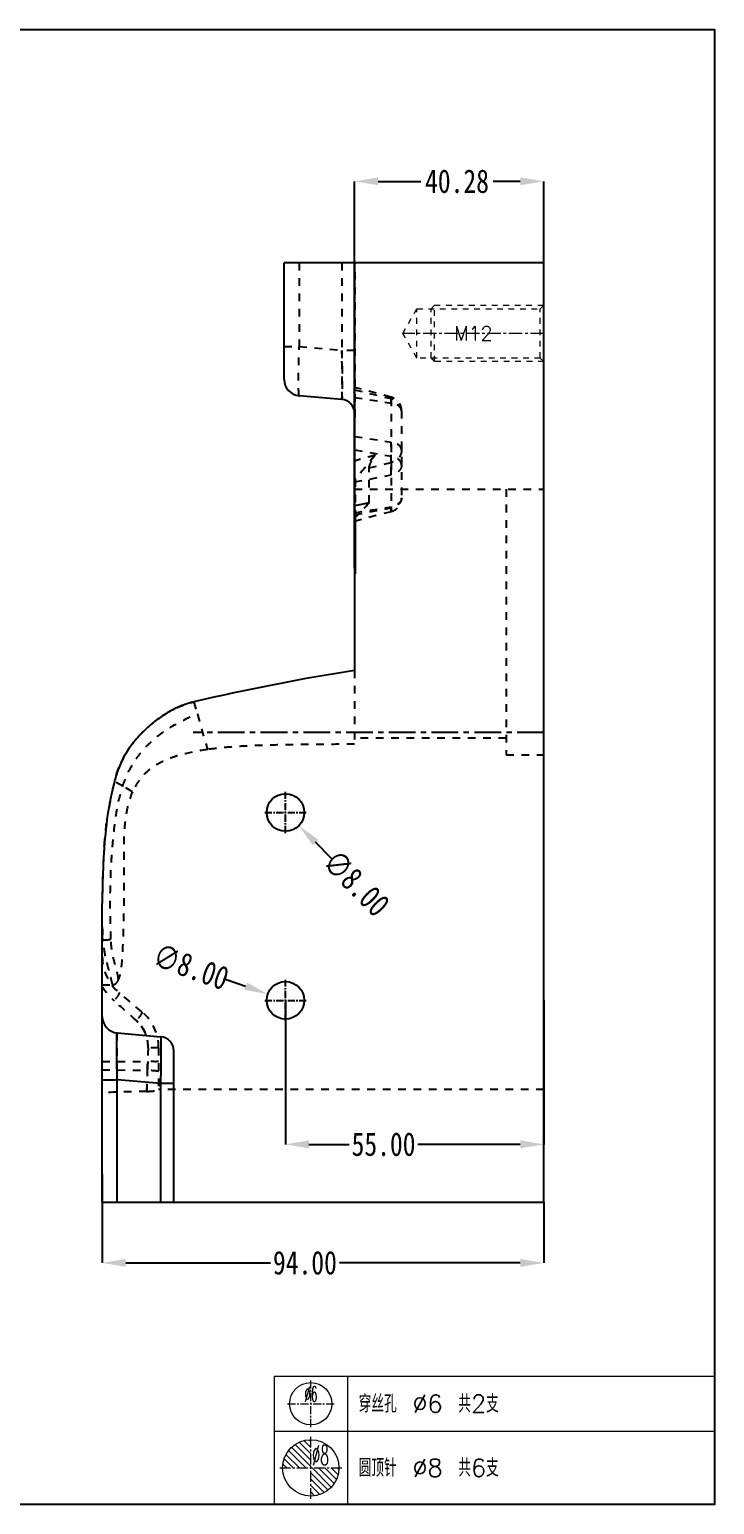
# Model space of a CAD drawing. Header units: millimetres. Extents: x 4 to 4769, y -754 to 1427.
# Drawn here: x 1572.9 to 1718.7, y 67.6 to 381.6 of the extents above; entities that cross this region are included whole.
import ezdxf
from ezdxf.enums import TextEntityAlignment as Align

# ---------------------------------------------------------------- set-up
doc = ezdxf.new("R2010")
doc.units = ezdxf.units.MM
doc.header["$LTSCALE"] = 16.335
doc.header["$PDMODE"] = 3
doc.header["$PDSIZE"] = 0.3125
doc.linetypes.add('CENTER', pattern=[0.6, 0.375, -0.075, 0.075, -0.075])
doc.linetypes.add('HIDDEN', pattern=[0.2, 0.1, -0.1])
doc.layers.get('0').update_dxf_attribs({"linetype": 'CONTINUOUS'})
doc.layers.get('Defpoints').update_dxf_attribs({"linetype": 'CONTINUOUS'})
doc.layers.add('DEFAULT_2', color=8, linetype='HIDDEN')
for name, color, linetype, lineweight in [('epin', 13, 'CONTINUOUS', 9), ('insert', 85, 'CONTINUOUS', 20), ('screw', 33, 'CONTINUOUS', 13)]:
    doc.layers.add(name, color=color, linetype=linetype, lineweight=lineweight)
doc.styles.get("Standard").update_dxf_attribs({"font": 'txt', "width": 0.8})
doc.styles.add('TXT', font='txt.shx', dxfattribs={"bigfont": 'gbcbig.shx'})
doc.styles.add('TXT05', font='txt.shx', dxfattribs={"width": 0.5, "bigfont": 'gbcbig.shx'})
doc.dimstyles.get("Standard").update_dxf_attribs({"dimtxt": 0.15625, "dimasz": 0.1875, "dimexe": 0.125, "dimexo": 0.0625, "dimtad": 0, "dimtih": 1, "dimtoh": 1, "dimdsep": 46, "dimtxsty": 'Standard', "dimcen": 0.09, "dimadec": 0, "dimazin": 0, "dimtp": 0.01, "dimtm": 0.01, "dimtfac": 1, "dimtofl": 0, "dimtmove": 0, "dimatfit": 3, "dimfxl": 0, "dimtolj": 1, "dimarcsym": 0})

# ---------------------------------------------------------------- blocks, each defined once
blk = doc.blocks.new('*D96')
at = {"color": 4, "lineweight": -2, "transparency": 16777216}
for p, q in [((1627.35, 174.89), (1627.35, 144.23)), ((1682.35, 174.89), (1682.35, 144.23)), ((1632.35, 144.23), (1640.89, 144.23)), ((1677.35, 144.23), (1655.56, 144.23))]:
    blk.add_line(p, q, dxfattribs=at)
at = {"color": 4, "transparency": 16777216}
for points in [[(1632.35, 145.06), (1632.35, 143.39), (1627.35, 144.23)], [(1677.35, 145.06), (1677.35, 143.39), (1682.35, 144.23)]]:
    blk.add_solid(points, dxfattribs=at)
at = {"layer": 'Defpoints', "color": 0, "transparency": 16777216}
for p in [(1627.35, 174.89), (1682.35, 174.89), (1682.35, 144.23)]:
    blk.add_point(p, dxfattribs=at)
at = {"color": 6, "transparency": 16777216, "insert": (1648.23, 144.23), "char_height": 5, "attachment_point": 5}
blk.add_mtext('\\A1;55.00', dxfattribs=at)
blk = doc.blocks.new('*D103')
at = {"color": 4, "lineweight": -2, "transparency": 16777216}
for p, q in [((1642.07, 266.89), (1642.07, 349.25)), ((1647.07, 349.25), (1656.2, 349.25)), ((1677.35, 349.25), (1671.54, 349.25)), ((1682.35, 290.24), (1682.35, 349.25))]:
    blk.add_line(p, q, dxfattribs=at)
at = {"color": 4, "transparency": 16777216}
for points in [[(1647.07, 350.08), (1647.07, 348.42), (1642.07, 349.25)], [(1677.35, 350.08), (1677.35, 348.42), (1682.35, 349.25)]]:
    blk.add_solid(points, dxfattribs=at)
at = {"layer": 'Defpoints', "color": 0, "transparency": 16777216}
for p in [(1682.35, 349.25), (1682.35, 290.24), (1642.07, 266.89)]:
    blk.add_point(p, dxfattribs=at)
at = {"color": 6, "transparency": 16777216, "insert": (1663.87, 349.25), "char_height": 5, "attachment_point": 5}
blk.add_mtext('\\A1;40.28', dxfattribs=at)
blk = doc.blocks.new('*D104')
at = {"color": 4, "lineweight": -2, "transparency": 16777216}
for p, q in [((1588.35, 137.87), (1588.35, 118.99)), ((1682.35, 131.89), (1682.35, 118.99)), ((1593.35, 118.99), (1624.15, 118.99)), ((1677.35, 118.99), (1638.82, 118.99))]:
    blk.add_line(p, q, dxfattribs=at)
at = {"color": 4, "transparency": 16777216}
for points in [[(1593.35, 119.82), (1593.35, 118.15), (1588.35, 118.99)], [(1677.35, 119.82), (1677.35, 118.15), (1682.35, 118.99)]]:
    blk.add_solid(points, dxfattribs=at)
at = {"layer": 'Defpoints', "color": 0, "transparency": 16777216}
for p in [(1588.35, 137.87), (1682.35, 131.89), (1588.35, 118.99)]:
    blk.add_point(p, dxfattribs=at)
at = {"color": 6, "transparency": 16777216, "insert": (1631.49, 118.99), "char_height": 5, "attachment_point": 5}
blk.add_mtext('\\A1;94.00', dxfattribs=at)
blk = doc.blocks.new('*D105')
at = {"color": 4, "lineweight": -2, "transparency": 16777216}
blk.add_line((1614.15, 179.57), (1618.86, 177.9), dxfattribs=at)
at = {"color": 4, "transparency": 16777216}
blk.add_solid([(1619.14, 178.68), (1618.59, 177.11), (1623.58, 176.22)], dxfattribs=at)
at = {"layer": 'Defpoints', "color": 0, "transparency": 16777216}
for p in [(1623.58, 176.22), (1631.12, 173.55)]:
    blk.add_point(p, dxfattribs=at)
at = {"color": 6, "transparency": 16777216, "insert": (1607.24, 182.02), "char_height": 5, "attachment_point": 5, "rotation": 340.4617}
blk.add_mtext('\\A1;∅8.00', dxfattribs=at)
blk = doc.blocks.new('*D106')
at = {"color": 4, "lineweight": -2, "transparency": 16777216}
blk.add_line((1637.25, 204.99), (1633.72, 208.53), dxfattribs=at)
at = {"color": 4, "transparency": 16777216}
blk.add_solid([(1634.3, 209.12), (1633.13, 207.94), (1630.18, 212.06)], dxfattribs=at)
at = {"layer": 'Defpoints', "color": 0, "transparency": 16777216}
for p in [(1624.52, 217.71), (1630.18, 212.06)]:
    blk.add_point(p, dxfattribs=at)
at = {"color": 6, "transparency": 16777216, "insert": (1642.44, 199.81), "char_height": 5, "attachment_point": 5, "rotation": 315.0425}
blk.add_mtext('\\A1;∅8.00', dxfattribs=at)
blk = doc.blocks.new('csk_6')
at = {"layer": 'insert', "color": 1, "linetype": 'CENTER', "ltscale": 0.186593}
for p, q in [((0, -3.3), (0, 3.3)), ((-3.3, 0), (3.3, 0))]:
    blk.add_line(p, q, dxfattribs=at)
at = {"layer": 'insert'}
blk.add_circle((0, 0), 3, dxfattribs=at)
at = {"layer": 'insert', "color": 6, "style": 'TXT05', "width": 0.5}
blk.add_text('%%c6', height=2.16, dxfattribs=at).set_placement((-0.9, 0.3))
blk = doc.blocks.new('epin_ejp_8')
at = {"layer": 'epin'}
h = blk.add_hatch(dxfattribs=at)
h.set_pattern_fill('_ANSI31', color=123, scale=0.2, angle=90, style=0)
h.set_pattern_definition([(135, (-1217.56114, 35.9661), (-0.4490128, -0.4490128), [])])
h.paths.add_polyline_path([(0, 4, 0.414214), (-4, 0), (0, 0)])
h.paths.add_polyline_path([(4, 0), (0, 0), (0, -4, 0.414214)])
at = {"layer": 'epin', "color": 1, "linetype": 'CENTER', "ltscale": 0.248791}
for p, q in [((0, -4.4), (0, 4.4)), ((-4.4, 0), (4.4, 0))]:
    blk.add_line(p, q, dxfattribs=at)
at = {"layer": 'epin'}
blk.add_circle((0, 0), 4, dxfattribs=at)
at = {"layer": 'epin', "color": 6, "style": 'TXT05', "width": 0.5}
blk.add_text('%%c8', height=2.8, dxfattribs=at).set_placement((0.16, 0.4))

msp = doc.modelspace()

# ---------------------------------------------------------------- linework, layer by layer
at = {"color": 7, "linetype": 'Continuous'}
for p, q in [((1627.067, 307.092), (1627.067, 331.885)), ((1682.347, 331.885), (1627.067, 331.885)), ((1682.347, 131.885), (1682.347, 331.885)), ((1639.328, 302.812), (1630.262, 303.606)), ((1642.067, 299.824), (1642.067, 245.127)), ((1642.167, 277.716), (1642.067, 277.716)), ((1642.117, 277.459), (1642.067, 277.451)), ((1642.167, 277.716), (1642.167, 265.716)), ((1642.167, 266.892), (1642.067, 266.892)), ((1642.167, 265.716), (1642.067, 265.716)), ((1588.347, 131.885), (1588.347, 195.506)), ((1591.542, 167.948), (1600.808, 167.137)), ((1603.547, 131.885), (1603.547, 164.149)), ((1588.347, 157.986), (1591.542, 157.986)), ((1600.808, 157.175), (1591.542, 157.986)), ((1591.542, 131.885), (1591.542, 157.986)), ((1603.547, 157.175), (1600.808, 157.175)), ((1600.808, 131.885), (1600.808, 157.175)), ((1588.347, 131.885), (1682.347, 131.885))]:
    msp.add_line(p, q, dxfattribs=at)
at = {"color": 1, "linetype": 'CENTER', "ltscale": 0.928487}
msp.add_line((1682.347, 231.885), (1607.707, 231.885), dxfattribs=at)
at = {"color": 1, "linetype": 'CENTER', "ltscale": 0.248791}
for p, q in [((1627.347, 210.485), (1627.347, 219.285)), ((1622.947, 214.885), (1631.747, 214.885)), ((1627.347, 170.485), (1627.347, 179.285)), ((1622.947, 174.885), (1631.747, 174.885))]:
    msp.add_line(p, q, dxfattribs=at)
msp.add_lwpolyline([(1259.118, 381.579), (1718.69, 381.579), (1718.69, 67.551), (1259.118, 67.551)], close=True)
at = {"color": 7, "linetype": 'Continuous'}
for centre in [(1627.347, 214.885), (1627.347, 174.885)]:
    msp.add_circle(centre, 4, dxfattribs=at)
for centre, radius, start, end in [((1630.567, 307.092), 3.5, 180, 265), ((1639.067, 299.824), 3, 0, 85), ((1716.707, -226.843), 477.836, 98.98662, 103.16738), ((1591.847, 171.435), 3.5, 180, 265), ((1600.547, 164.149), 3, 0, 85)]:
    msp.add_arc(centre, radius, start, end, dxfattribs=at)
for points, knots in [([(1607.857, 238.43), (1606.986, 238.226), (1605.239, 237.684), (1602.727, 236.471), (1600.296, 234.91), (1597.942, 233.032), (1595.724, 230.782), (1593.687, 228.13), (1592.247, 225.458), (1591.569, 223.663), (1591.342, 222.964)], [0, 0, 0, 0, 0.1140582, 0.2320503, 0.3544316, 0.4815649, 0.6150126, 0.756138, 0.9063698, 1, 1, 1, 1]), ([(1591.342, 222.964), (1591.2, 222.464), (1590.429, 219.615), (1589.317, 214.097), (1588.59, 206.081), (1588.366, 199.8), (1588.347, 196.181), (1588.347, 195.506)], [0, 0, 0, 0, 0.0563337, 0.319616, 0.6080886, 0.9269695, 1, 1, 1, 1]), ([(1591.542, 157.986), (1591.522, 158.635), (1591.487, 159.908), (1591.448, 161.757), (1591.427, 163.219), (1591.418, 164.299), (1591.416, 165.022), (1591.418, 165.677), (1591.424, 166.258), (1591.434, 166.758), (1591.447, 167.172), (1591.464, 167.499), (1591.482, 167.731), (1591.505, 167.871), (1591.521, 167.931), (1591.536, 167.949), (1591.542, 167.948)], [0, 0, 0, 0, 0.1951429, 0.3829128, 0.5560306, 0.6349326, 0.7076733, 0.7735314, 0.8318739, 0.8821339, 0.9238483, 0.9566295, 0.9802248, 0.9944937, 0.9982097, 1, 1, 1, 1]), ([(1600.808, 157.175), (1600.825, 157.823), (1600.855, 159.093), (1600.888, 160.936), (1600.906, 162.394), (1600.914, 163.471), (1600.916, 164.193), (1600.914, 164.847), (1600.909, 165.427), (1600.901, 165.928), (1600.889, 166.345), (1600.876, 166.638), (1600.864, 166.827), (1600.855, 166.935), (1600.845, 167.019), (1600.834, 167.081), (1600.825, 167.117), (1600.814, 167.137), (1600.808, 167.137)], [0, 0, 0, 0, 0.1947794, 0.3820973, 0.5546841, 0.633396, 0.7059999, 0.7718141, 0.8301916, 0.880592, 0.9225385, 0.9556492, 0.9687986, 0.9796323, 0.9881365, 0.9943139, 0.9981965, 1, 1, 1, 1])]:
    msp.add_open_spline(points, degree=3, knots=knots, dxfattribs=at)
at = {"layer": 'DEFAULT_2', "color": 8, "linetype": 'HIDDEN'}
for p, q in [((1630.262, 331.885), (1630.262, 314.066)), ((1639.328, 331.885), (1639.328, 313.273)), ((1642.067, 331.885), (1642.067, 299.824)), ((1642.167, 299.05), (1642.167, 331.885)), ((1627.067, 314.066), (1630.262, 314.066)), ((1630.262, 314.066), (1639.328, 313.273)), ((1642.167, 315.963), (1642.067, 315.963)), ((1642.067, 313.273), (1639.328, 313.273)), ((1642.167, 313.753), (1642.067, 313.753)), ((1642.167, 309.86), (1642.067, 309.86)), ((1649.846, 303.294), (1642.067, 305.378)), ((1642.067, 305.296), (1642.117, 305.284)), ((1642.167, 305.273), (1642.067, 305.296)), ((1642.067, 304.86), (1649.843, 302.992)), ((1642.117, 305.284), (1642.167, 305.273)), ((1642.067, 303.247), (1649.843, 302.052)), ((1649.843, 302.992), (1649.844, 303.294)), ((1649.843, 302.992), (1649.843, 290.727)), ((1649.846, 303.294), (1649.846, 303.294)), ((1642.167, 299.05), (1642.067, 299.071)), ((1652.067, 300.403), (1652.067, 281.813)), ((1652.067, 300.378), (1652.067, 300.393)), ((1642.067, 294.936), (1649.843, 293.74)), ((1642.067, 292.08), (1649.843, 290.727)), ((1652.067, 292.021), (1652.067, 292.08)), ((1645.159, 288.254), (1649.843, 289.401)), ((1649.843, 289.401), (1649.843, 279.75)), ((1642.067, 285.251), (1649.843, 286.744)), ((1642.167, 285.877), (1642.067, 285.861)), ((1642.167, 285.877), (1642.167, 277.716)), ((1645.159, 280.779), (1645.159, 288.254)), ((1642.145, 285.688), (1642.067, 285.592)), ((1642.145, 285.688), (1642.067, 285.592)), ((1642.067, 283.683), (1682.347, 283.683)), ((1674.347, 283.683), (1674.347, 227.183)), ((1645.159, 280.779), (1642.067, 280.159)), ((1645.159, 280.779), (1642.067, 280.159)), ((1644.126, 280.572), (1642.067, 280.159)), ((1643.095, 280.365), (1642.067, 280.159)), ((1642.067, 278.661), (1649.843, 279.986)), ((1642.067, 278.257), (1649.843, 279.75)), ((1643.452, 280.437), (1643.095, 280.365)), ((1644.126, 280.572), (1643.452, 280.437)), ((1644.548, 280.656), (1644.126, 280.572)), ((1644.542, 280.655), (1644.126, 280.572)), ((1645.159, 280.779), (1644.542, 280.655)), ((1645.159, 280.779), (1644.548, 280.656)), ((1649.843, 279.986), (1649.846, 278.924)), ((1649.843, 279.75), (1649.845, 278.924)), ((1652.067, 281.84), (1652.067, 281.828)), ((1649.845, 278.923), (1642.067, 276.839)), ((1642.117, 277.459), (1642.167, 277.468)), ((1649.846, 278.924), (1649.846, 278.924)), ((1642.067, 245.127), (1642.067, 229.426)), ((1607.857, 238.43), (1608.588, 235.836)), ((1608.588, 235.836), (1610.715, 228.282)), ((1674.347, 230.683), (1642.067, 230.683)), ((1674.347, 227.183), (1682.347, 227.183)), ((1592.708, 220.469), (1590.934, 221.458)), ((1591.006, 221.418), (1590.934, 221.458)), ((1592.708, 220.469), (1591.006, 221.418)), ((1594.801, 219.302), (1592.708, 220.469)), ((1588.347, 187.725), (1588.489, 187.725)), ((1588.445, 187.724), (1588.347, 187.725)), ((1588.432, 187.723), (1588.347, 187.725)), ((1588.347, 178.175), (1590.649, 178.175)), ((1596.774, 172.466), (1591.919, 176.54)), ((1600.347, 164.805), (1600.347, 155.795)), ((1588.347, 161.854), (1598.025, 161.854)), ((1588.347, 160.111), (1597.977, 159.963)), ((1597.865, 155.502), (1597.977, 159.963)), ((1682.347, 155.885), (1600.347, 155.885))]:
    msp.add_line(p, q, dxfattribs=at)
for centre, radius, start, end in [((1649.067, 300.386), 3, 359.99251, 74.99837), ((1649.52, 292.059), 2.547, 359.18524, 0.19533), ((2530.027, -433.985), 1142.92, 140.633518, 140.979717), ((2530.015, -433.974), 1142.903, 140.633571, 140.979774), ((2534.265, -437.437), 1148.385, 140.634478, 140.9728), ((2534.082, -437.286), 1148.148, 140.634529, 140.972921), ((1649.067, 281.831), 3, 285.00051, 0.00796), ((1613.188, 217.886), 21.269, 114.97692, 118.11183), ((1615.452, 213.617), 26.084, 127.52257, 137.26598), ((1616.707, 212.037), 28.101, 125.72566, 127.59131), ((1615.512, 213.567), 26.162, 137.2755, 139.02444), ((1611.78, 216.438), 21.449, 148.77363, 150.10811), ((1656.164, 204.619), 67.369, 164.19821, 165.52511), ((1657.426, 204.301), 68.67, 165.53188, 169.11588), ((1658.871, 204.021), 70.141, 169.11408, 171.64284), ((1736.767, 196.778), 148.392, 175.76362, 176.70789), ((1761.107, 195.582), 172.761, 176.77532, 180.02511), ((1901.658, 199.063), 313.43, 181.57404, 182.07366), ((1890.461, 198.706), 302.227, 181.56479, 182.08229), ((1999.805, 202.01), 411.621, 181.60879, 181.98901), ((1588.754, 196.644), 8.928, 267.3855, 267.66448), ((1588.75, 196.521), 8.805, 267.65647, 267.94009), ((1588.49, 189.812), 2.09, 268.42863, 273.52237), ((1588.491, 189.082), 1.362, 267.57325, 275.34215), ((1588.496, 190.514), 2.79, 269.20599, 272.51636), ((1588.518, 190.978), 3.253, 269.48224, 271.76315), ((1598.347, 184.2), 10, 180, 230), ((1590.074, 179.89), 1.809, 288.53294, 341.55431), ((1599.113, 184.16), 12.484, 210.41558, 228.57546), ((932.259, -573.1), 996.543, 48.267082, 48.633141), ((1590.641, 165.018), 7.461, 358.36145, 48.15876), ((1590.658, 165.029), 7.441, 18.64938, 48.19991), ((1590.347, 164.805), 10, 0, 50), ((1590.615, 165.014), 7.487, 358.40467, 18.65951), ((2339.206, 144.837), 741.376, 178.456612, 178.684735), ((2316.155, 145.412), 718.318, 178.452952, 178.688397), ((-138.373, 201.237), 1736.84, 358.491102, 358.638315), ((1628.862, -1148.218), 1304.088, 91.361996, 91.780358)]:
    msp.add_arc(centre, radius, start, end, dxfattribs=at)
for points, knots in [([(1630.262, 303.606), (1630.255, 303.606), (1630.242, 303.627), (1630.231, 303.665), (1630.219, 303.73), (1630.202, 303.864), (1630.184, 304.093), (1630.167, 304.439), (1630.154, 304.877), (1630.144, 305.403), (1630.138, 306.013), (1630.136, 306.699), (1630.139, 307.457), (1630.147, 308.588), (1630.168, 310.118), (1630.208, 312.053), (1630.242, 313.386), (1630.262, 314.066)], [0, 0, 0, 0, 0.0019083, 0.0058414, 0.0120507, 0.0205784, 0.0445957, 0.0777321, 0.1196982, 0.1701173, 0.2284982, 0.2943063, 0.36689, 0.4455622, 0.6180501, 0.8052744, 1, 1, 1, 1]), ([(1639.328, 313.273), (1639.345, 312.591), (1639.375, 311.255), (1639.408, 309.314), (1639.426, 307.779), (1639.434, 306.646), (1639.436, 305.886), (1639.434, 305.199), (1639.429, 304.59), (1639.421, 304.065), (1639.409, 303.629), (1639.395, 303.287), (1639.38, 303.061), (1639.365, 302.93), (1639.354, 302.867), (1639.346, 302.832), (1639.334, 302.812), (1639.328, 302.812)], [0, 0, 0, 0, 0.1951804, 0.3829676, 0.5560955, 0.6350057, 0.7077596, 0.7736375, 0.8320069, 0.8823003, 0.9240512, 0.956867, 0.9804838, 0.9887816, 0.9947396, 0.998396, 1, 1, 1, 1]), ([(1639.328, 302.812), (1639.334, 302.812), (1639.346, 302.832), (1639.354, 302.867), (1639.365, 302.93), (1639.38, 303.061), (1639.395, 303.287), (1639.409, 303.629), (1639.421, 304.064), (1639.429, 304.589), (1639.434, 305.198), (1639.436, 305.886), (1639.434, 306.645), (1639.426, 307.778), (1639.408, 309.314), (1639.375, 311.255), (1639.345, 312.591), (1639.328, 313.273)], [0, 0, 0, 0, 0.0016035, 0.0052583, 0.0112139, 0.019509, 0.0431124, 0.0759119, 0.1176455, 0.1679222, 0.2262819, 0.2921496, 0.3648941, 0.4438003, 0.6169399, 0.8047883, 1, 1, 1, 1]), ([(1649.844, 303.294), (1649.846, 303.294), (1649.842, 303.284), (1649.846, 303.271), (1649.844, 303.243), (1649.845, 303.207), (1649.845, 303.161), (1649.846, 303.079), (1649.846, 302.952), (1649.847, 302.773), (1649.847, 302.56), (1649.844, 302.316), (1649.843, 302.143), (1649.843, 302.052)], [0, 0, 0, 0, 0.0042577, 0.0169442, 0.0380281, 0.0674019, 0.1049481, 0.1505493, 0.2653635, 0.4100557, 0.5824255, 0.7800175, 1, 1, 1, 1]), ([(1649.847, 303.294), (1649.848, 303.293), (1649.845, 303.284), (1649.848, 303.272), (1649.846, 303.247), (1649.846, 303.214), (1649.845, 303.172), (1649.844, 303.097), (1649.843, 303.036), (1649.843, 302.992)], [0, 0, 0, 0, 0.0164165, 0.0642679, 0.143389, 0.2535798, 0.3945953, 0.566174, 1, 1, 1, 1]), ([(1649.843, 302.052), (1649.843, 302.142), (1649.843, 302.315), (1649.844, 302.558), (1649.844, 302.77), (1649.844, 302.949), (1649.845, 303.091), (1649.845, 303.185), (1649.845, 303.241), (1649.845, 303.268), (1649.847, 303.284), (1649.845, 303.292), (1649.846, 303.294)], [0, 0, 0, 0, 0.2187635, 0.4158967, 0.5878932, 0.7322061, 0.8469857, 0.9306202, 0.9603883, 0.9819372, 0.9951413, 1, 1, 1, 1]), ([(1652.067, 300.395), (1652.067, 300.691), (1651.958, 301.292), (1651.478, 302.082), (1650.753, 302.69), (1650.154, 302.918), (1649.843, 302.992)], [0, 0, 0, 0, 0.2413406, 0.4860896, 0.7395071, 1, 1, 1, 1]), ([(1652.067, 300.393), (1652.066, 300.686), (1651.956, 301.284), (1651.479, 302.072), (1650.75, 302.676), (1650.155, 302.917), (1649.843, 302.992)], [0, 0, 0, 0, 0.2391094, 0.4842159, 0.7380049, 1, 1, 1, 1]), ([(1652.067, 300.389), (1652.067, 300.483), (1652.039, 300.677), (1651.913, 300.953), (1651.713, 301.213), (1651.338, 301.542), (1650.709, 301.86), (1650.147, 302.005), (1649.843, 302.052)], [0, 0, 0, 0, 0.0942431, 0.193536, 0.3018184, 0.4208463, 0.6918924, 1, 1, 1, 1]), ([(1652.067, 292.077), (1652.067, 292.17), (1652.038, 292.36), (1651.912, 292.632), (1651.713, 292.889), (1651.339, 293.22), (1650.707, 293.534), (1650.147, 293.693), (1649.843, 293.74)], [0, 0, 0, 0, 0.0929805, 0.1903714, 0.2986467, 0.4183146, 0.6901289, 1, 1, 1, 1]), ([(1649.843, 289.401), (1649.843, 290.03), (1649.846, 290.869), (1649.846, 291.922), (1649.849, 292.552), (1649.848, 293.159), (1649.844, 293.553), (1649.843, 293.74)], [0, 0, 0, 0, 0.4344044, 0.5804167, 0.7279655, 0.8702402, 1, 1, 1, 1]), ([(1652.067, 292.067), (1652.068, 291.767), (1651.962, 291.155), (1651.487, 290.346), (1650.757, 289.723), (1650.156, 289.478), (1649.843, 289.402)], [0, 0, 0, 0, 0.2417027, 0.4875587, 0.7405332, 1, 1, 1, 1]), ([(1646.431, 290.944), (1646.07, 290.835), (1644.621, 290.409), (1643.163, 290.014), (1642.067, 289.725)], [0, 0, 0, 0, 0.2496528, 1, 1, 1, 1]), ([(1646.431, 290.944), (1646.07, 290.835), (1644.621, 290.409), (1643.163, 290.014), (1642.067, 289.725)], [0, 0, 0, 0, 0.2496528, 1, 1, 1, 1]), ([(1645.159, 288.254), (1645.159, 288.328), (1645.183, 288.496), (1645.299, 288.888), (1645.554, 289.455), (1645.954, 290.184), (1646.265, 290.686), (1646.431, 290.944)], [0, 0, 0, 0, 0.0740389, 0.1687328, 0.4088371, 0.6934772, 1, 1, 1, 1]), ([(1645.159, 288.254), (1645.159, 288.328), (1645.183, 288.496), (1645.299, 288.888), (1645.554, 289.455), (1645.954, 290.184), (1646.265, 290.686), (1646.431, 290.944)], [0, 0, 0, 0, 0.074039, 0.1687328, 0.4088372, 0.6934772, 1, 1, 1, 1]), ([(1652.067, 292.022), (1652.062, 291.725), (1651.949, 291.122), (1651.47, 290.328), (1650.746, 289.718), (1650.153, 289.477), (1649.843, 289.402)], [0, 0, 0, 0, 0.2417492, 0.4876565, 0.7406395, 1, 1, 1, 1]), ([(1652.067, 292.021), (1652.063, 291.727), (1651.946, 291.128), (1651.471, 290.335), (1650.744, 289.728), (1650.154, 289.477), (1649.843, 289.401)], [0, 0, 0, 0, 0.2397364, 0.4860963, 0.7394832, 1, 1, 1, 1]), ([(1652.067, 288.834), (1652.068, 289.051), (1651.948, 289.516), (1651.45, 290.087), (1650.724, 290.515), (1650.149, 290.674), (1649.843, 290.727)], [0, 0, 0, 0, 0.2068446, 0.4378649, 0.7041279, 1, 1, 1, 1]), ([(1649.843, 286.744), (1649.843, 287.396), (1649.843, 288.407), (1649.85, 289.735), (1649.844, 290.411), (1649.843, 290.727)], [0, 0, 0, 0, 0.490857, 0.7619027, 1, 1, 1, 1]), ([(1652.067, 288.846), (1652.067, 288.95), (1652.039, 289.164), (1651.914, 289.471), (1651.715, 289.763), (1651.345, 290.134), (1650.715, 290.492), (1650.149, 290.674), (1649.843, 290.727)], [0, 0, 0, 0, 0.1000815, 0.2033056, 0.3151308, 0.4357937, 0.7023821, 1, 1, 1, 1]), ([(1649.843, 286.744), (1649.843, 287.396), (1649.843, 288.407), (1649.85, 289.735), (1649.844, 290.411), (1649.843, 290.727)], [0, 0, 0, 0, 0.490857, 0.7619027, 1, 1, 1, 1]), ([(1652.067, 288.821), (1652.068, 288.583), (1651.947, 288.084), (1651.455, 287.455), (1650.728, 286.982), (1650.149, 286.803), (1649.843, 286.744)], [0, 0, 0, 0, 0.2171875, 0.4523709, 0.7145821, 1, 1, 1, 1]), ([(1652.067, 281.828), (1652.066, 281.724), (1652.038, 281.511), (1651.869, 281.089), (1651.442, 280.61), (1650.717, 280.2), (1650.148, 280.038), (1649.843, 279.986)], [0, 0, 0, 0, 0.1002955, 0.2044437, 0.4347246, 0.7017751, 1, 1, 1, 1]), ([(1652.067, 281.827), (1652.067, 281.612), (1651.944, 281.151), (1651.441, 280.597), (1650.72, 280.179), (1650.147, 280.037), (1649.843, 279.986)], [0, 0, 0, 0, 0.2075251, 0.4372281, 0.7037178, 1, 1, 1, 1]), ([(1652.067, 281.826), (1652.067, 281.585), (1651.95, 281.081), (1651.454, 280.451), (1650.73, 279.974), (1650.148, 279.808), (1649.843, 279.75)], [0, 0, 0, 0, 0.2197179, 0.4543958, 0.7160812, 1, 1, 1, 1]), ([(1649.845, 278.924), (1649.846, 278.924), (1649.844, 278.932), (1649.847, 278.944), (1649.845, 278.967), (1649.846, 278.997), (1649.847, 279.037), (1649.847, 279.106), (1649.848, 279.214), (1649.848, 279.366), (1649.846, 279.548), (1649.844, 279.758), (1649.843, 279.907), (1649.843, 279.986)], [0, 0, 0, 0, 0.0042339, 0.016755, 0.0375467, 0.0665918, 0.1038441, 0.1491453, 0.2631538, 0.4071407, 0.5794789, 0.7779062, 1, 1, 1, 1]), ([(1649.846, 278.924), (1649.847, 278.924), (1649.844, 278.931), (1649.847, 278.938), (1649.846, 278.957), (1649.847, 278.98), (1649.847, 279.011), (1649.848, 279.064), (1649.848, 279.147), (1649.847, 279.265), (1649.846, 279.407), (1649.844, 279.571), (1649.843, 279.688), (1649.843, 279.75)], [0, 0, 0, 0, 0.0041201, 0.0164659, 0.0370622, 0.0658384, 0.1026729, 0.1474437, 0.260309, 0.4034592, 0.575595, 0.7750159, 1, 1, 1, 1]), ([(1592.708, 220.469), (1593.016, 221.391), (1593.723, 223.202), (1595.112, 225.75), (1596.842, 228.04), (1598.821, 230.07), (1601.004, 231.853), (1604.182, 233.937), (1606.789, 235.16), (1608.588, 235.836)], [0, 0, 0, 0, 0.1273924, 0.2542291, 0.3791957, 0.5024768, 0.6250012, 0.7480749, 1, 1, 1, 1]), ([(1600.299, 234.85), (1600.318, 234.864), (1601.117, 235.438), (1602.068, 236.048), (1603.039, 236.578), (1603.166, 236.646)], [0, 0, 0, 0, 0.0206269, 0.8719002, 1, 1, 1, 1]), ([(1604.207, 237.166), (1604.565, 237.333), (1605.75, 237.842), (1606.986, 238.226), (1607.857, 238.43)], [0, 0, 0, 0, 0.3055223, 1, 1, 1, 1]), ([(1593.438, 227.558), (1593.556, 227.754), (1594.254, 228.863), (1595.051, 229.906), (1595.76, 230.722)], [0, 0, 0, 0, 0.1747253, 1, 1, 1, 1]), ([(1642.067, 229.426), (1639.423, 229.398), (1634.142, 229.369), (1627.555, 229.304), (1622.316, 229.18), (1618.426, 229.013), (1614.558, 228.737), (1611.992, 228.459), (1610.715, 228.282)], [0, 0, 0, 0, 0.2526592, 0.5047408, 0.6295229, 0.7534304, 0.8768269, 1, 1, 1, 1]), ([(1591.342, 222.964), (1591.569, 223.663), (1592.107, 225.088), (1592.793, 226.447), (1593.184, 227.128)], [0, 0, 0, 0, 0.4838374, 1, 1, 1, 1]), ([(1610.715, 228.282), (1609.136, 228.063), (1606.773, 227.647), (1603.701, 226.774), (1601.467, 225.901), (1599.36, 224.755), (1597.45, 223.288), (1595.903, 221.437), (1595.129, 220.03), (1594.801, 219.302)], [0, 0, 0, 0, 0.249919, 0.3750111, 0.4999369, 0.6249084, 0.7498194, 0.8748922, 1, 1, 1, 1]), ([(1590.195, 187.918), (1590.102, 190.64), (1589.984, 196.099), (1590.163, 202.929), (1590.564, 208.387), (1590.93, 211.788), (1591.311, 214.496), (1591.776, 217.185), (1592.278, 219.176), (1592.708, 220.469)], [0, 0, 0, 0, 0.2493081, 0.4996851, 0.6249662, 0.7501886, 0.8127311, 0.8752003, 1, 1, 1, 1]), ([(1594.801, 219.302), (1594.255, 218.089), (1593.669, 216.126), (1593.23, 213.411), (1593.023, 211.238), (1592.921, 208.934), (1592.899, 206.479), (1592.92, 203.884), (1592.941, 201.2), (1592.94, 198.482), (1592.92, 195.744), (1592.878, 192.983), (1592.812, 190.198), (1592.737, 187.879), (1592.668, 186.039), (1592.606, 184.674), (1592.514, 183.315), (1592.386, 181.962), (1592.176, 180.619), (1591.933, 179.746), (1591.79, 179.317)], [0, 0, 0, 0, 0.099087, 0.1509498, 0.2047865, 0.2614488, 0.3226327, 0.3875144, 0.4546418, 0.5225165, 0.5898646, 0.6585174, 0.7281023, 0.7972119, 0.8312831, 0.8651853, 0.8989758, 0.9327082, 0.966347, 1, 1, 1, 1]), ([(1588.445, 187.724), (1588.437, 187.951), (1588.411, 188.405), (1588.384, 189.087), (1588.367, 189.77), (1588.353, 190.226), (1588.347, 190.453)], [0, 0, 0, 0, 0.2496433, 0.4995346, 0.7496648, 1, 1, 1, 1]), ([(1588.618, 187.726), (1588.919, 187.744), (1589.348, 187.773), (1589.873, 187.847), (1590.097, 187.892), (1590.195, 187.918)], [0, 0, 0, 0, 0.5695041, 0.808807, 1, 1, 1, 1]), ([(1588.618, 187.726), (1588.919, 187.744), (1589.348, 187.773), (1589.873, 187.847), (1590.097, 187.892), (1590.195, 187.918)], [0, 0, 0, 0, 0.5695037, 0.8088069, 1, 1, 1, 1]), ([(1588.618, 187.726), (1588.919, 187.744), (1589.348, 187.773), (1589.873, 187.847), (1590.097, 187.892), (1590.195, 187.918)], [0, 0, 0, 0, 0.5695039, 0.808807, 1, 1, 1, 1]), ([(1588.618, 187.726), (1588.919, 187.744), (1589.348, 187.773), (1589.873, 187.847), (1590.097, 187.892), (1590.195, 187.918)], [0, 0, 0, 0, 0.5695038, 0.8088069, 1, 1, 1, 1]), ([(1590.649, 178.175), (1590.644, 178.175), (1590.632, 178.192), (1590.61, 178.219), (1590.581, 178.272), (1590.546, 178.343), (1590.507, 178.438), (1590.451, 178.606), (1590.383, 178.874), (1590.295, 179.26), (1590.19, 179.729), (1590.058, 180.272), (1589.899, 180.886), (1589.711, 181.564), (1589.502, 182.305), (1589.283, 183.105), (1589.005, 184.267), (1588.75, 185.813), (1588.652, 187.081), (1588.618, 187.728)], [0, 0, 0, 0, 0.001582, 0.0054155, 0.0114422, 0.0196169, 0.0299344, 0.0424073, 0.0739753, 0.1145159, 0.1636432, 0.2208295, 0.2856225, 0.3576142, 0.4363593, 0.5212279, 0.6111841, 0.801869, 1, 1, 1, 1]), ([(1589.015, 184.304), (1588.907, 184.859), (1588.734, 185.997), (1588.648, 187.145), (1588.618, 187.728)], [0, 0, 0, 0, 0.4922625, 1, 1, 1, 1]), ([(1591.79, 179.317), (1591.792, 179.323), (1591.788, 179.344), (1591.785, 179.385), (1591.775, 179.449), (1591.763, 179.534), (1591.748, 179.64), (1591.724, 179.821), (1591.683, 180.094), (1591.616, 180.472), (1591.526, 180.912), (1591.406, 181.403), (1591.205, 182.151), (1590.889, 183.2), (1590.524, 184.614), (1590.283, 186.216), (1590.215, 187.341), (1590.195, 187.918)], [0, 0, 0, 0, 0.0021767, 0.0069314, 0.0142395, 0.0240453, 0.036284, 0.0508648, 0.0865846, 0.1306645, 0.1823172, 0.2400627, 0.3035086, 0.4471349, 0.6148314, 0.8024835, 1, 1, 1, 1]), ([(1591.919, 176.54), (1591.938, 176.524), (1591.947, 176.474), (1591.937, 176.409), (1591.907, 176.307), (1591.835, 176.152), (1591.711, 175.936), (1591.545, 175.684), (1591.263, 175.294), (1591.024, 174.999), (1590.853, 174.799)], [0, 0, 0, 0, 0.0356247, 0.0624387, 0.0966119, 0.1877634, 0.3079328, 0.45406, 0.621829, 1, 1, 1, 1]), ([(1596.774, 172.466), (1596.796, 172.448), (1596.808, 172.394), (1596.797, 172.322), (1596.766, 172.21), (1596.688, 172.041), (1596.554, 171.806), (1596.373, 171.533), (1596.066, 171.111), (1595.804, 170.792), (1595.618, 170.576)], [0, 0, 0, 0, 0.0365539, 0.0635805, 0.0978816, 0.1889744, 0.3090976, 0.4550156, 0.6224122, 1, 1, 1, 1]), ([(1591.542, 167.948), (1591.536, 167.949), (1591.521, 167.931), (1591.505, 167.871), (1591.482, 167.731), (1591.464, 167.499), (1591.447, 167.172), (1591.434, 166.758), (1591.424, 166.258), (1591.418, 165.678), (1591.416, 165.023), (1591.418, 164.3), (1591.427, 163.22), (1591.448, 161.757), (1591.487, 159.908), (1591.522, 158.635), (1591.542, 157.986)], [0, 0, 0, 0, 0.00179, 0.0055045, 0.0197684, 0.0433508, 0.0761164, 0.117814, 0.1680578, 0.226391, 0.2922392, 0.3649709, 0.443869, 0.6169982, 0.8048272, 1, 1, 1, 1]), ([(1600.347, 164.805), (1600.347, 164.801), (1600.327, 164.797), (1600.301, 164.792), (1600.246, 164.788), (1600.176, 164.784), (1600.085, 164.781), (1599.928, 164.778), (1599.689, 164.777), (1599.357, 164.779), (1598.972, 164.784), (1598.547, 164.793), (1598.251, 164.801), (1598.099, 164.805)], [0, 0, 0, 0, 0.0054036, 0.0194069, 0.0423105, 0.0740483, 0.1144615, 0.1631939, 0.2839805, 0.4328998, 0.60554, 0.7968339, 1, 1, 1, 1]), ([(1600.347, 164.805), (1600.347, 164.801), (1600.327, 164.797), (1600.301, 164.792), (1600.246, 164.788), (1600.176, 164.784), (1600.085, 164.781), (1599.928, 164.778), (1599.689, 164.777), (1599.357, 164.779), (1598.972, 164.784), (1598.547, 164.793), (1598.251, 164.801), (1598.099, 164.805)], [0, 0, 0, 0, 0.0054085, 0.0194132, 0.0423173, 0.0740552, 0.1144683, 0.1632004, 0.2839861, 0.4329042, 0.605543, 0.7968354, 1, 1, 1, 1]), ([(1600.347, 161.854), (1600.347, 161.85), (1600.326, 161.847), (1600.299, 161.842), (1600.243, 161.839), (1600.171, 161.835), (1600.077, 161.833), (1599.914, 161.83), (1599.667, 161.829), (1599.325, 161.831), (1598.928, 161.836), (1598.488, 161.844), (1598.183, 161.85), (1598.025, 161.854)], [0, 0, 0, 0, 0.0051997, 0.0191335, 0.0420209, 0.073783, 0.1141729, 0.1628741, 0.2837866, 0.4327725, 0.6053824, 0.7965673, 1, 1, 1, 1]), ([(1600.347, 159.717), (1600.347, 159.724), (1600.331, 159.739), (1600.274, 159.762), (1600.147, 159.792), (1599.938, 159.824), (1599.654, 159.857), (1599.304, 159.888), (1598.898, 159.917), (1598.45, 159.943), (1598.138, 159.957), (1597.977, 159.963)], [0, 0, 0, 0, 0.0081707, 0.023494, 0.0793796, 0.1687583, 0.2893247, 0.4374643, 0.6088163, 0.7984094, 1, 1, 1, 1]), ([(1600.346, 159.717), (1600.346, 159.724), (1600.331, 159.739), (1600.274, 159.762), (1600.147, 159.792), (1599.938, 159.824), (1599.654, 159.857), (1599.304, 159.888), (1598.898, 159.917), (1598.45, 159.943), (1598.138, 159.957), (1597.977, 159.963)], [0, 0, 0, 0, 0.0081876, 0.0235201, 0.0794149, 0.1687962, 0.2893601, 0.4374933, 0.6088364, 0.7984194, 1, 1, 1, 1]), ([(1597.865, 155.502), (1598.034, 155.506), (1598.363, 155.518), (1598.833, 155.546), (1599.258, 155.582), (1599.624, 155.623), (1599.921, 155.666), (1600.139, 155.708), (1600.271, 155.744), (1600.331, 155.771), (1600.347, 155.788), (1600.347, 155.795)], [0, 0, 0, 0, 0.2019998, 0.3915821, 0.5625914, 0.710278, 0.8305363, 0.9199266, 0.9761077, 0.9916483, 1, 1, 1, 1])]:
    msp.add_open_spline(points, degree=3, knots=knots, dxfattribs=at)
for points in [[(1642.067, 277.538), (1643.097, 278.619), (1644.128, 279.699), (1645.159, 280.779)], [(1642.067, 277.538), (1643.097, 278.619), (1644.128, 279.699), (1645.159, 280.779)], [(1645.159, 280.779), (1644.128, 279.699), (1643.097, 278.619), (1642.067, 277.538)], [(1588.781, 207.74), (1588.942, 209.906), (1589.159, 212.068), (1589.474, 214.216)], [(1598.025, 161.854), (1598.008, 161.224), (1597.993, 160.593), (1597.977, 159.963)], [(1597.977, 159.963), (1597.993, 160.593), (1598.008, 161.224), (1598.025, 161.854)]]:
    msp.add_open_spline(points, degree=3, dxfattribs=at)
at = {"layer": 'epin', "color": 13}
for p, q in [((1624.94, 94.851), (1718.69, 94.851)), ((1624.94, 94.851), (1624.94, 67.551)), ((1640.54, 94.851), (1640.54, 67.551)), ((1718.69, 94.851), (1718.69, 67.551)), ((1624.94, 83.151), (1718.69, 83.151)), ((1624.94, 67.551), (1718.69, 67.551))]:
    msp.add_line(p, q, dxfattribs=at)
at = {"layer": 'screw', "color": 8, "linetype": 'HIDDEN', "ltscale": 0.746373}
for p, q in [((1652.316, 316.885), (1655.347, 322.135)), ((1655.347, 322.135), (1681.597, 322.135)), ((1655.347, 311.635), (1655.347, 322.135)), ((1681.597, 322.135), (1682.347, 322.885)), ((1681.597, 311.635), (1681.597, 322.135)), ((1655.347, 311.635), (1652.316, 316.885)), ((1681.597, 311.635), (1655.347, 311.635)), ((1682.347, 310.885), (1681.597, 311.635))]:
    msp.add_line(p, q, dxfattribs=at)
at = {"layer": 'screw', "color": 92, "linetype": 'HIDDEN', "ltscale": 0.746373}
for p, q in [((1658.347, 322.135), (1659.097, 322.885)), ((1658.347, 311.635), (1658.347, 322.135)), ((1659.097, 322.885), (1682.347, 322.885)), ((1659.097, 310.885), (1659.097, 322.885)), ((1659.097, 310.885), (1658.347, 311.635)), ((1682.347, 310.885), (1659.097, 310.885))]:
    msp.add_line(p, q, dxfattribs=at)
at = {"layer": 'screw', "color": 1, "linetype": 'CENTER', "ltscale": 0.466483}
msp.add_line((1682.347, 316.885), (1652.316, 316.885), dxfattribs=at)

# ---------------------------------------------------------------- block references
at = {"layer": 'epin', "xscale": 1.5, "yscale": 1.5, "zscale": 1.5}
for name, p in [('csk_6', (1632.74, 89.001)), ('epin_ejp_8', (1632.74, 75.351))]:
    msp.add_blockref(name, p, dxfattribs=at)

# ---------------------------------------------------------------- texts
at = {"layer": 'epin', "color": 6, "style": 'TXT'}
for s, p in [('穿丝孔 %%c6 共2支', (1642.94, 87.126)), ('圆顶针 %%c8 共6支', (1642.94, 73.476))]:
    msp.add_text(s, height=3.75, dxfattribs=at).set_placement(p)
at = {"layer": 'screw', "color": 6, "linetype": 'HIDDEN', "ltscale": 0.746373, "style": 'TXT'}
msp.add_text('M12', height=3, dxfattribs=at).set_placement((1667.331, 316.885), align=Align.MIDDLE)

# ---------------------------------------------------------------- dimensions: what is measured, and where the dimension line sits
for base, p1, p2, picture, middle in [((1682.347, 349.25), (1642.067, 266.892), (1682.347, 290.236), '*D103', (1663.869, 349.25)), ((1682.347, 144.226), (1627.347, 174.885), (1682.347, 174.885), '*D96', (1648.228, 144.226)), ((1588.347, 118.988), (1682.347, 131.885), (1588.347, 137.873), '*D104', (1631.486, 118.988))]:
    dim = msp.add_linear_dim(base=base, p1=p1, p2=p2, dimstyle='Standard', override={"dimtxt": 5, "dimasz": 5, "dimexe": 0, "dimexo": 0, "dimgap": 0, "dimtih": 0, "dimtoh": 0, "dimzin": 0, "dimcen": 0, "dimclrd": 4, "dimclre": 4, "dimclrt": 6, "dimtp": 0, "dimtm": 0, "dimtzin": 0})
    dim.commit()
    dim.dimension.update_dxf_attribs({"geometry": picture, "text_midpoint": middle, "dimtype": 160})
for p1, p2, picture, middle in [((1624.516, 217.712), (1630.177, 212.059), '*D106', (1642.443, 199.811)), ((1631.116, 173.547), (1623.577, 176.223), '*D105', (1607.242, 182.02))]:
    dim = msp.add_diameter_dim_2p(p1=p1, p2=p2, dimstyle='Standard', override={"dimtxt": 5, "dimasz": 5, "dimexe": 0, "dimexo": 0, "dimgap": 0, "dimtih": 0, "dimtoh": 0, "dimzin": 0, "dimcen": 0, "dimclrd": 4, "dimclre": 4, "dimclrt": 6, "dimtp": 0, "dimtm": 0, "dimtzin": 0})
    dim.commit()
    dim.dimension.update_dxf_attribs({"geometry": picture, "text_midpoint": middle})

doc.saveas('drawing.dxf')
